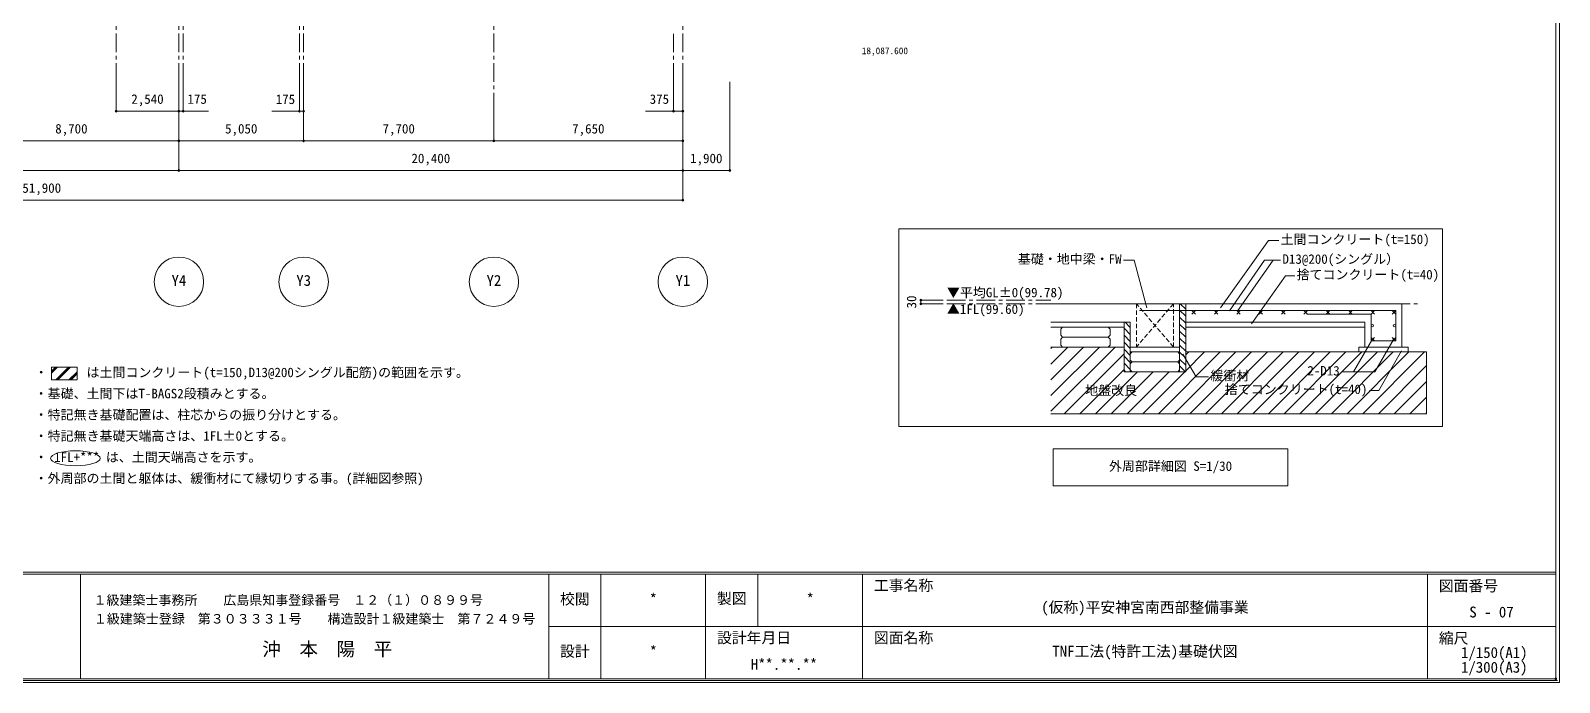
# Model space of a CAD drawing. Units: millimetres at full size, sheet at 1:150, with parts at 1:30. Extents: x -144184 to 144184, y -90019 to 91030.
# Drawn here: x 82296 to 144184, y 11965 to 38346 of the extents above; entities that cross this region are included whole.
import ezdxf
from ezdxf.enums import TextEntityAlignment as Align

# ---------------------------------------------------------------- set-up
doc = ezdxf.new("R2010")
doc.units = ezdxf.units.MM
doc.header["$LTSCALE"] = 150
doc.header["$PDMODE"] = 32
doc.header["$PDSIZE"] = 75
doc.linetypes.add('CHAIN1', pattern=[8, 5, -1, 1, -1])
doc.linetypes.add('DASHED1', pattern=[1.8, 1.2, -0.6])
for name, color, linetype, lineweight in [('0-5_仕上げ', 2, 'Continuous', 5), ('0-7_寸法', 4, 'Continuous', 5), ('0-A_給水設備', 7, 'Continuous', 9), ('0-F_', 4, 'CHAIN1', 5), ('3-0_基準線', 3, 'Continuous', 13), ('3-1_躯体', 7, 'Continuous', 9), ('3-5_仕上げ', 2, 'Continuous', 9), ('3-7_寸法', 4, 'Continuous', 5), ('3-8_補助線', 4, 'Continuous', 5), ('3-9_ハッチ', 4, 'Continuous', 5), ('3-A_給水設備', 7, 'Continuous', 9), ('3-B_排水設備', 3, 'Continuous', 13), ('3-F_', 4, 'CHAIN1', 5), ('F-0_枠', 2, 'Continuous', 13)]:
    doc.layers.add(name, color=color, linetype=linetype, lineweight=lineweight)
doc.layers.add('3-E_', color=2, linetype='Continuous')
doc.styles.add('ＭＳ ゴシック', font='')
doc.styles.get('ＭＳ ゴシック').set_extended_font_data('MS Gothic')

msp = doc.modelspace()

# ---------------------------------------------------------------- linework, layer by layer
at = {"layer": '0-7_寸法'}
for p, q in [((85760.8, 35078.5), (85760.8, 36278.5)), ((88300.8, 35078.5), (88300.8, 36278.5)), ((88300.8, 35078.5), (88300.8, 36278.5)), ((88475.8, 35078.5), (88475.8, 36278.5)), ((93175.8, 35078.5), (93175.8, 36278.5)), ((93350.8, 35078.5), (93350.8, 36278.5)), ((108325.8, 35078.5), (108325.8, 36278.5)), ((108700.8, 35078.5), (108700.8, 36278.5)), ((108700.8, 32678.5), (108700.8, 36278.5)), ((110600.8, 32678.5), (110600.8, 36278.5)), ((88300.8, 35078.5), (85760.8, 35078.5)), ((88300.8, 33878.5), (88300.8, 35078.5)), ((88300.8, 35078.5), (88475.8, 35078.5)), ((88475.8, 35078.5), (89495.3, 35078.5)), ((93175.8, 35078.5), (92060.1, 35078.5)), ((93175.8, 35078.5), (93350.8, 35078.5)), ((93350.8, 33878.5), (93350.8, 35078.5)), ((101050.8, 33878.5), (101050.8, 35078.5)), ((108325.8, 35078.5), (107188.8, 35078.5)), ((108325.8, 35078.5), (108700.8, 35078.5)), ((108700.8, 33878.5), (108700.8, 35078.5)), ((88300.8, 32678.5), (88300.8, 33878.5)), ((108700.8, 32678.5), (108700.8, 33878.5)), ((108700.8, 31478.5), (108700.8, 32678.5)), ((108700.8, 32678.5), (110600.8, 32678.5)), ((56800.8, 31478.5), (108700.8, 31478.5))]:
    msp.add_line(p, q, dxfattribs=at)
for points in [[(108700.8, 33878.5), (101050.8, 33878.5), (93350.8, 33878.5), (88300.8, 33878.5), (79600.8, 33878.5)], [(108700.8, 32678.5), (88300.8, 32678.5), (56800.8, 32678.5)]]:
    msp.add_lwpolyline(points, dxfattribs=at)
at = {"layer": '0-7_寸法', "color": 3, "lineweight": 13}
for centre in [(88300.8, 28181.4), (93350.8, 28181.4), (101050.8, 28181.4), (108700.8, 28181.4)]:
    msp.add_circle(centre, 1000, dxfattribs=at)
at = {"layer": '0-7_寸法', "color": 2}
for p in [(85760.8, 35078.5), (88300.8, 35078.5), (88475.8, 35078.5), (93175.8, 35078.5), (93350.8, 35078.5), (108325.8, 35078.5), (108700.8, 35078.5), (88300.8, 33878.5), (93350.8, 33878.5), (101050.8, 33878.5), (108700.8, 33878.5), (88300.8, 32678.5), (108700.8, 32678.5), (110600.8, 32678.5), (108700.8, 31478.5)]:
    msp.add_point(p, dxfattribs=at)
at = {"layer": '0-A_給水設備'}
for p, q in [((83147.8, 24723.8), (83147.8, 24209.5)), ((83147.8, 24723.8), (84176.3, 24723.8)), ((83147.8, 24209.5), (84176.3, 24209.5)), ((84176.3, 24723.8), (84176.3, 24209.5))]:
    msp.add_line(p, q, dxfattribs=at)
at = {"layer": '0-A_給水設備', "color": 4, "lineweight": 5}
for p, q in [((83147.8, 24483.6), (83387.9, 24723.8)), ((83147.8, 24526), (83345.5, 24723.8)), ((83147.8, 24568.4), (83303.1, 24723.8)), ((83319.1, 24209.5), (83833.4, 24723.8)), ((83361.6, 24209.5), (83875.8, 24723.8)), ((83404, 24209.5), (83918.3, 24723.8)), ((83849.5, 24209.5), (84176.3, 24536.3)), ((83891.9, 24209.5), (84176.3, 24493.9)), ((83934.3, 24209.5), (84176.3, 24451.5))]:
    msp.add_line(p, q, dxfattribs=at)
at = {"layer": '0-A_給水設備'}
msp.add_ellipse((84112.1, 21038), major_axis=(1004.2, 0), ratio=0.3, dxfattribs=at)
at = {"layer": '0-F_'}
for p, q in [((88300.8, 36278.5), (88300.8, 90579.5)), ((93350.8, 36278.5), (93350.8, 90579.5)), ((101050.8, 35078.5), (101050.8, 90579.5)), ((108700.8, 36278.5), (108700.8, 90579.5)), ((85760.8, 36278.5), (85760.8, 50419.5))]:
    msp.add_line(p, q, dxfattribs=at)
at = {"layer": '0-F_', "color": 5}
for p, q in [((88475.8, 36278.5), (88475.8, 40094.5)), ((93175.8, 36278.5), (93175.8, 40094.5)), ((108325.8, 36278.5), (108325.8, 38219.5))]:
    msp.add_line(p, q, dxfattribs=at)
at = {"layer": '3-0_基準線'}
for p, q in [((123599, 27288.4), (137808.9, 27288.4)), ((128808.9, 24538.4), (128808.9, 27288.4)), ((129058.9, 24538.4), (129058.9, 27288.4)), ((137808.9, 27288.4), (137808.9, 25788.4)), ((123599, 26538.4), (126808.9, 26538.4)), ((123599, 26338.4), (126558.9, 26338.4)), ((123996.4, 26263.4), (124071.4, 26338.4)), ((123996.4, 26013.4), (123996.4, 26263.4)), ((124071.4, 25938.4), (123996.4, 26013.4)), ((125996.4, 26263.4), (125921.4, 26338.4)), ((125921.4, 25938.4), (125996.4, 26013.4)), ((125996.4, 26013.4), (125996.4, 26263.4)), ((126558.9, 26538.4), (126558.9, 24538.4)), ((126808.9, 26538.4), (126808.9, 24538.4)), ((129058.9, 26538.4), (136308.9, 26538.4)), ((129058.9, 26338.4), (136308.9, 26338.4)), ((136308.9, 26538.4), (136308.9, 25538.4)), ((123599, 25538.4), (126558.9, 25538.4)), ((124071.4, 25938.4), (123996.4, 25863.4)), ((123996.4, 25613.4), (123996.4, 25863.4)), ((123996.4, 25613.4), (124071.4, 25538.4)), ((125921.4, 25938.4), (124071.4, 25938.4)), ((125921.4, 25938.4), (125996.4, 25863.4)), ((125996.4, 25613.4), (125921.4, 25538.4)), ((125996.4, 25613.4), (125996.4, 25863.4)), ((126808.9, 25538.4), (128808.9, 25538.4)), ((136058.9, 25538.4), (138058.9, 25538.4)), ((136058.9, 25338.4), (136058.9, 25538.4)), ((137808.9, 25788.4), (137808.9, 25538.4)), ((138058.9, 25538.4), (138058.9, 25338.4)), ((126808.9, 25263.4), (126883.9, 25338.4)), ((126808.9, 25338.4), (128808.9, 25338.4)), ((126808.9, 25013.4), (126808.9, 25263.4)), ((126883.9, 24938.4), (126808.9, 25013.4)), ((126883.9, 24938.4), (126808.9, 24863.4)), ((126808.9, 24613.4), (126808.9, 24863.4)), ((128733.9, 24938.4), (126883.9, 24938.4)), ((128808.9, 25263.4), (128733.9, 25338.4)), ((128733.9, 24938.4), (128808.9, 25013.4)), ((128733.9, 24938.4), (128808.9, 24863.4)), ((128808.9, 25013.4), (128808.9, 25263.4)), ((128808.9, 24613.4), (128808.9, 24863.4)), ((129058.9, 25338.4), (138808.9, 25338.4)), ((138808.9, 25338.4), (138808.9, 22838.4)), ((126558.9, 24538.4), (129058.9, 24538.4)), ((126808.9, 24613.4), (126883.9, 24538.4)), ((128808.9, 24613.4), (128733.9, 24538.4)), ((123599, 22838.4), (138808.9, 22838.4))]:
    msp.add_line(p, q, dxfattribs=at)
at = {"layer": '3-0_基準線', "linetype": 'DASHED1'}
for p, q in [((127058.9, 27288.4), (127058.9, 25538.4)), ((128558.9, 27288.4), (127058.9, 25538.4)), ((128558.9, 25538.4), (127058.9, 27288.4)), ((128558.9, 25538.4), (128558.9, 27288.4))]:
    msp.add_line(p, q, dxfattribs=at)
at = {"layer": '3-1_躯体'}
for p, q in [((127183.9, 27013.4), (137558.9, 27013.4)), ((129308.9, 27013.4), (129450.3, 26871.9)), ((129450.3, 27013.4), (129308.9, 26871.9)), ((130215.2, 27013.4), (130356.6, 26871.9)), ((130356.6, 27013.4), (130215.2, 26871.9)), ((131121.4, 27013.4), (131262.8, 26871.9)), ((131262.8, 27013.4), (131121.4, 26871.9)), ((132027.7, 27013.4), (132169.1, 26871.9)), ((132169.1, 27013.4), (132027.7, 26871.9)), ((132933.9, 27013.4), (133075.3, 26871.9)), ((133075.3, 27013.4), (132933.9, 26871.9)), ((133840.2, 27013.4), (133981.6, 26871.9)), ((133981.6, 27013.4), (133840.2, 26871.9)), ((133958.9, 26863.4), (136558.9, 26863.4)), ((134746.4, 27013.4), (134887.8, 26871.9)), ((134887.8, 27013.4), (134746.4, 26871.9)), ((135652.7, 27013.4), (135794.1, 26871.9)), ((135794.1, 27013.4), (135652.7, 26871.9)), ((136558.9, 27013.4), (136700.3, 26871.9)), ((136700.3, 27013.4), (136558.9, 26871.9)), ((136558.9, 25788.4), (136558.9, 26863.4)), ((137417.5, 27013.4), (137558.9, 26871.9)), ((137558.9, 27013.4), (137417.5, 26871.9)), ((137558.9, 27013.4), (137558.9, 25788.4)), ((136558.9, 25929.8), (136700.3, 25788.4)), ((136700.3, 25929.8), (136558.9, 25788.4)), ((136558.9, 25788.4), (137558.9, 25788.4)), ((137417.5, 25929.8), (137558.9, 25788.4)), ((137558.9, 25929.8), (137417.5, 25788.4))]:
    msp.add_line(p, q, dxfattribs=at)
for centre in [(136608.9, 26400.9), (137508.9, 26400.9)]:
    msp.add_circle(centre, 50, dxfattribs=at)
at = {"layer": '3-7_寸法'}
for p, q in [((118338.9, 27438.4), (119238.9, 27438.4)), ((118338.9, 27438.4), (118338.9, 27288.4)), ((118338.9, 27288.4), (119238.9, 27288.4))]:
    msp.add_line(p, q, dxfattribs=at)
at = {"layer": '3-7_寸法', "color": 2}
for p in [(118338.9, 27438.4), (118338.9, 27288.4)]:
    msp.add_point(p, dxfattribs=at)
at = {"layer": '3-8_補助線'}
for p, q in [((123599, 25485.3), (123652, 25538.4)), ((123599, 24212.5), (124924.8, 25538.4)), ((123599, 24848.9), (124288.4, 25538.4)), ((123599, 23576.1), (125561.2, 25538.4)), ((123599, 22939.7), (126197.6, 25538.4)), ((124134, 22838.4), (126558.9, 25263.3)), ((127952.4, 22838.4), (130452.4, 25338.4)), ((128588.8, 22838.4), (131088.8, 25338.4)), ((129058.9, 24581.3), (129816, 25338.4)), ((129058.9, 25217.7), (129179.6, 25338.4)), ((129225.2, 22838.4), (131725.2, 25338.4)), ((129861.6, 22838.4), (132361.6, 25338.4)), ((130498, 22838.4), (132998, 25338.4)), ((131134.4, 22838.4), (133634.4, 25338.4)), ((131770.8, 22838.4), (134270.8, 25338.4)), ((132407.2, 22838.4), (134907.2, 25338.4)), ((133043.6, 22838.4), (135543.6, 25338.4)), ((133680, 22838.4), (136180, 25338.4)), ((134316.3, 22838.4), (136816.3, 25338.4)), ((134952.7, 22838.4), (137452.7, 25338.4)), ((135589.1, 22838.4), (138089.1, 25338.4)), ((136225.5, 22838.4), (138725.5, 25338.4)), ((136861.9, 22838.4), (138808.9, 24785.4)), ((124770.4, 22838.4), (126558.9, 24626.9)), ((125406.8, 22838.4), (127106.8, 24538.4)), ((126043.2, 22838.4), (127743.2, 24538.4)), ((126679.6, 22838.4), (128379.6, 24538.4)), ((127316, 22838.4), (129016, 24538.4)), ((137498.3, 22838.4), (138808.9, 24149)), ((138134.7, 22838.4), (138808.9, 23512.6)), ((138771.1, 22838.4), (138808.9, 22876.2))]:
    msp.add_line(p, q, dxfattribs=at)
at = {"layer": '3-9_ハッチ'}
for p, q in [((129058.9, 27066.9), (128837.4, 27288.4)), ((128808.9, 27034), (129058.9, 26784)), ((128808.9, 26751.2), (129058.9, 26501.2)), ((126558.9, 26296.7), (126808.9, 26046.7)), ((126558.9, 26013.9), (126808.9, 25763.9)), ((126600.2, 26538.4), (126808.9, 26329.6)), ((128808.9, 26468.3), (129058.9, 26218.3)), ((128808.9, 26185.5), (129058.9, 25935.5)), ((126558.9, 25731.1), (126808.9, 25481.1)), ((126558.9, 25448.2), (126808.9, 25198.2)), ((128808.9, 25902.6), (129058.9, 25652.6)), ((128808.9, 25619.8), (129058.9, 25369.8)), ((126558.9, 25165.4), (126808.9, 24915.4)), ((126558.9, 24882.5), (126808.9, 24632.5)), ((128808.9, 25337), (129058.9, 25087)), ((128808.9, 25054.1), (129058.9, 24804.1)), ((128808.9, 24771.3), (129041.8, 24538.4)), ((126558.9, 24599.7), (126620.3, 24538.4))]:
    msp.add_line(p, q, dxfattribs=at)
at = {"layer": '3-A_給水設備'}
for p, q in [((130462, 27127.3), (132405, 29853.7)), ((132822.8, 29853.7), (132405, 29853.7)), ((130824.8, 27005.2), (132248.5, 29053.7)), ((131159.8, 27013.4), (132594.1, 29053.7)), ((132897.7, 29053.7), (132248.5, 29053.7)), ((131723, 26471.8), (133096.4, 28425.6)), ((133469.5, 28425.6), (133096.4, 28425.6)), ((136629.6, 25878.7), (135853.3, 24533.9)), ((137488.2, 25878.7), (136711.8, 24533.9)), ((128943.1, 25252.8), (129474.5, 24332.5)), ((129980.5, 24332.5), (129474.5, 24332.5)), ((136711.8, 24533.9), (135368.1, 24533.9))]:
    msp.add_line(p, q, dxfattribs=at)
for points in [[(127486.1, 27125.5), (126968.6, 29056.7), (126536, 29056.7)], [(137796.9, 25387.2), (136870.4, 23782.6), (136489.1, 23782.6)]]:
    msp.add_lwpolyline(points, dxfattribs=at)
at = {"layer": '3-B_排水設備'}
for p, q in [((139445.1, 22316.8), (139445.1, 30316.8)), ((139445.1, 22316.8), (117445.1, 22316.8)), ((133195.1, 21424.1), (123695.1, 21424.1)), ((123695.1, 19924.1), (123695.1, 21424.1)), ((133195.1, 21424.1), (133195.1, 19924.1)), ((133195.1, 19924.1), (123695.1, 19924.1))]:
    msp.add_line(p, q, dxfattribs=at)
msp.add_lwpolyline([(117445.1, 22316.8), (117445.1, 30316.8), (139445.1, 30316.8)], dxfattribs=at)
at = {"layer": '3-F_'}
for p, q in [((119388.9, 27438.4), (123599, 27438.4)), ((119388.9, 27288.4), (138458.9, 27288.4))]:
    msp.add_line(p, q, dxfattribs=at)
at = {"layer": 'F-0_枠', "color": 3}
for p, q in [((144183.6, 91029.7), (144183.6, 11964.8)), ((144033.4, 90879.5), (144033.4, 12115)), ((144033.4, 16424.7), (26204.2, 16424.7)), ((144033.4, 16349.6), (26204.2, 16349.6)), ((84319.3, 16342.7), (84319.3, 12115)), ((103269.4, 16349.6), (103269.4, 12115)), ((105386.7, 16349.6), (105386.7, 12115)), ((109621.4, 16349.6), (109621.4, 12115)), ((111738.7, 16349.6), (111738.7, 14232.3)), ((115973.4, 16349.6), (115973.4, 12115)), ((138840.5, 16349.6), (138840.5, 12115)), ((103283, 14232.3), (144033.4, 14232.3)), ((144183.6, 11964.8), (26054.1, 11964.8))]:
    msp.add_line(p, q, dxfattribs=at)
at = {"layer": 'F-0_枠', "color": 6, "lineweight": 20}
msp.add_line((144033.4, 12115), (26204.2, 12115), dxfattribs=at)
at = {"layer": 'F-0_枠', "color": 3}
for points in [[(144108.5, 12039.9), (26129.1, 12039.9), (26129.1, 90954.6), (144108.5, 90954.6)], [(144033.4, 12115), (26204.2, 12115), (26204.2, 90879.5)]]:
    msp.add_lwpolyline(points, dxfattribs=at)
at = {"layer": 'F-0_枠', "color": 7}
msp.add_point((144033.4, 12115), dxfattribs=at)

# ---------------------------------------------------------------- texts
at = {"layer": '0-5_仕上げ', "style": 'ＭＳ ゴシック'}
msp.add_text('18,087.600', height=274.9, dxfattribs=at).set_placement((115944.2, 37308.4), align=Align.BOTTOM_LEFT)
at = {"layer": '0-7_寸法', "color": 2, "style": 'ＭＳ ゴシック'}
for s, p in [('2,540', (86374.5, 35266)), ('175', (88647.2, 35266.5)), ('175', (92217.5, 35257)), ('375', (107356.9, 35265.1)), ('8,700', (83294.5, 34066)), ('5,050', (90169.5, 34066)), ('7,700', (96544.5, 34066)), ('7,650', (104219.5, 34066)), ('20,400', (97713.3, 32866)), ('1,900', (108994.5, 32866)), ('51,900', (81963.3, 31666))]:
    msp.add_text(s, height=384.9, dxfattribs=at).set_placement(p, align=Align.BOTTOM_LEFT)
at = {"layer": '0-7_寸法', "color": 7, "style": 'ＭＳ ゴシック'}
for s, p in [('Y4', (88002.8, 27883.4)), ('Y3', (93052.8, 27883.4)), ('Y2', (100752.8, 27883.4)), ('Y1', (108402.8, 27883.4))]:
    msp.add_text(s, height=439.9, dxfattribs=at).set_placement(p, align=Align.BOTTOM_LEFT)
at = {"layer": '0-A_給水設備', "color": 2, "style": 'ＭＳ ゴシック'}
for s, p in [('・\u3000\u3000\u3000は土間コンクリート(t=150,D13@200シングル配筋)の範囲を示す。', (82462.1, 24204.1)), ('・基礎、土間下はT-BAGS2段積みとする。', (82462.1, 23347)), ('・特記無き基礎配置は、柱芯からの振り分けとする。', (82462.1, 22489.8)), ('・特記無き基礎天端高さは、1FL±0とする。', (82462.1, 21632.7)), ('・ 1FL+*** は、土間天端高さを示す。', (82462.1, 20775.5)), ('・外周部の土間と躯体は、緩衝材にて縁切りする事。(詳細図参照)', (82462.1, 19918.4))]:
    msp.add_text(s, height=384.9, dxfattribs=at).set_placement(p, align=Align.BOTTOM_LEFT)
at = {"layer": '3-5_仕上げ', "style": 'ＭＳ ゴシック'}
msp.add_text('地盤改良', height=384.9, dxfattribs=at).set_placement((124990, 23479.9), align=Align.BOTTOM_LEFT)
at = {"layer": '3-7_寸法', "color": 2, "style": 'ＭＳ ゴシック'}
msp.add_text('30', height=384.9, rotation=90, dxfattribs=at).set_placement((118263.9, 27100.9), align=Align.BOTTOM_LEFT)
at = {"layer": '3-A_給水設備', "color": 2, "style": 'ＭＳ ゴシック'}
for s, p in [('土間コンクリート(t=150)', (132897.8, 29591.2)), ('基礎・地中梁・FW', (122261, 28794.2)), ('D13@200(シングル）', (132972.7, 28791.2)), ('捨てコンクリート(t=40)', (133544.5, 28163.1)), ('2-D13', (133980.6, 24271.4)), ('緩衝材', (130055.5, 24070)), ('捨てコンクリート(t=40)', (130639.1, 23520.1))]:
    msp.add_text(s, height=384.9, dxfattribs=at).set_placement(p, align=Align.BOTTOM_LEFT)
at = {"layer": '3-E_', "style": 'ＭＳ ゴシック'}
msp.add_text('外周部詳細図 S=1/30', height=384.9, dxfattribs=at).set_placement((125951.3, 20411.6), align=Align.BOTTOM_LEFT)
at = {"layer": '3-F_', "color": 2, "style": 'ＭＳ ゴシック'}
for s, p in [('▼平均GL±0(99.78)', (119388.9, 27438.4)), ('▲1FL(99.60)', (119388.9, 26763.4))]:
    msp.add_text(s, height=384.9, dxfattribs=at).set_placement(p, align=Align.BOTTOM_LEFT)
at = {"layer": 'F-0_枠', "style": 'ＭＳ ゴシック'}
for s, height, p in [('工事名称', 440.4, (116432.8, 15538.3)), ('図面番号', 440.4, (139299.9, 15520)), ('１', 385.3, (84844.9, 14990.6)), ('級', 385.3, (85370.5, 14990.6)), ('建', 385.3, (85896, 14990.6)), ('築', 385.3, (86421.6, 14990.6)), ('士', 385.3, (86947.2, 14990.6)), ('事', 385.3, (87472.8, 14990.6)), ('務', 385.3, (87998.4, 14990.6)), ('所', 385.3, (88523.9, 14990.6)), ('広', 385.3, (90100.7, 14990.6)), ('島', 385.3, (90626.2, 14990.6)), ('県', 385.3, (91151.8, 14990.6)), ('知', 385.3, (91677.4, 14990.6)), ('事', 385.3, (92203, 14990.6)), ('登', 385.3, (92728.6, 14990.6)), ('録', 385.3, (93254.1, 14990.6)), ('番', 385.3, (93779.7, 14990.6)), ('号', 385.3, (94305.3, 14990.6)), ('１', 385.3, (95356.4, 14990.6)), ('２', 385.3, (95882, 14990.6)), ('（', 385.3, (96407.6, 14990.6)), ('１', 385.3, (96933.2, 14990.6)), ('）', 385.3, (97458.8, 14990.6)), ('０', 385.3, (97984.3, 14990.6)), ('８', 385.3, (98509.9, 14990.6)), ('９', 385.3, (99035.5, 14990.6)), ('９', 385.3, (99561.1, 14990.6)), ('号', 385.3, (100086.6, 14990.6)), ('校閲', 440.4, (103727.4, 14990.6)), ('*', 439.9, (107353.9, 14990.6)), ('製図', 440.4, (110080.8, 15009)), ('*', 439.9, (113706, 14991)), ('(仮称)平安神宮南西部整備事業', 439.9, (123205.9, 14655.9)), ('S - 07', 439.9, (140535.9, 14461.3)), ('１', 385.3, (84858.5, 14232.3)), ('級', 385.3, (85384.1, 14232.3)), ('建', 385.3, (85909.7, 14232.3)), ('築', 385.3, (86435.3, 14232.3)), ('士', 385.3, (86960.8, 14232.3)), ('登', 385.3, (87486.4, 14232.3)), ('録', 385.3, (88012, 14232.3)), ('第', 385.3, (89063.1, 14232.3)), ('３', 385.3, (89588.7, 14232.3)), ('０', 385.3, (90114.3, 14232.3)), ('３', 385.3, (90639.9, 14232.3)), ('３', 385.3, (91165.5, 14232.3)), ('３', 385.3, (91691, 14232.3)), ('１', 385.3, (92216.6, 14232.3)), ('号', 385.3, (92742.2, 14232.3)), ('構', 385.3, (94318.9, 14232.3)), ('造', 385.3, (94844.5, 14232.3)), ('設', 385.3, (95370.1, 14232.3)), ('計', 385.3, (95895.7, 14232.3)), ('１', 385.3, (96421.2, 14232.3)), ('級', 385.3, (96946.8, 14232.3)), ('建', 385.3, (97472.4, 14232.3)), ('築', 385.3, (97998, 14232.3)), ('士', 385.3, (98523.5, 14232.3)), ('第', 385.3, (99574.7, 14232.3)), ('７', 385.3, (100100.3, 14232.3)), ('２', 385.3, (100625.9, 14232.3)), ('４', 385.3, (101151.4, 14232.3)), ('９', 385.3, (101677, 14232.3)), ('号', 385.3, (102202.6, 14232.3)), ('沖', 550.5, (91677.4, 12873.3)), ('本', 550.5, (93179.1, 12873.3)), ('陽', 550.5, (94680.7, 12873.3)), ('平', 550.5, (96182.4, 12873.3)), ('設計年月日', 440.4, (110080.8, 13421)), ('図面名称', 440.4, (116432.8, 13421)), ('縮尺', 440.4, (139299.9, 13402.6)), ('設計', 440.4, (103727.4, 12873.3)), ('*', 439.9, (107353.9, 12873.3)), ('TNF工法(特許工法)基礎伏図', 439.9, (123656.9, 12873.6)), ('1/150(A1)', 439.9, (140200.8, 12822.7)), ('H**.**.**', 439.9, (111445.9, 12344)), ('1/300(A3)', 439.9, (140200.8, 12226.3))]:
    msp.add_text(s, height=height, dxfattribs=at).set_placement(p, align=Align.BOTTOM_LEFT)

doc.saveas('drawing.dxf')
